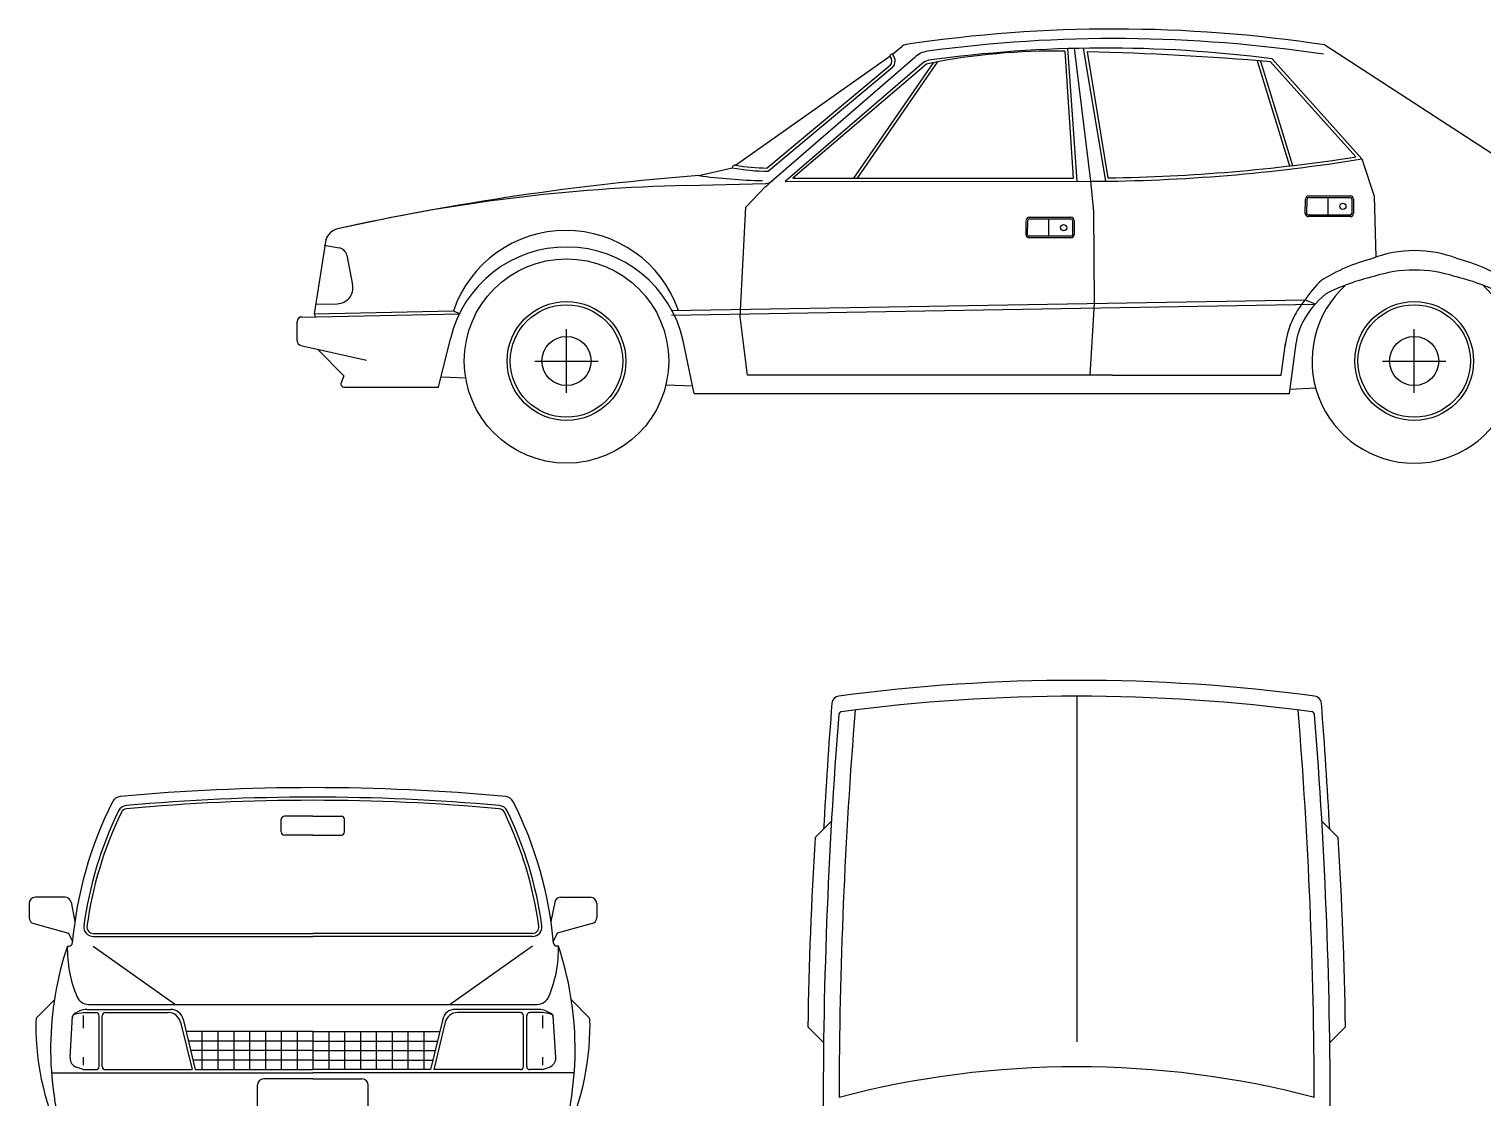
# Model space of a CAD drawing. Extents: x 81.2 to 102.2, y 189 to 198.5.
# Drawn here: x 88.813 to 93.402, y 194.416 to 197.789 of the extents above; entities that cross this region are included whole.
import ezdxf

# ---------------------------------------------------------------- set-up
doc = ezdxf.new("R2010")
doc.units = 0
doc.layers.get('0').update_dxf_attribs({"linetype": 'CONTINUOUS'})

msp = doc.modelspace()

# ---------------------------------------------------------------- linework, layer by layer
for p, q in [((91.5382, 197.7096), (91.568, 197.7337)), ((92.0913, 197.7281), (92.1206, 197.3083)), ((92.1122, 197.7284), (92.1638, 197.3083)), ((92.1406, 197.7286), (92.2104, 197.3088)), ((92.9027, 197.7387), (93.4314, 197.3962)), ((91.0431, 197.3593), (91.5304, 197.7033)), ((91.6088, 197.6993), (91.1486, 197.3)), ((91.6313, 197.6793), (91.1995, 197.308)), ((91.6665, 197.6822), (91.4158, 197.318)), ((91.6795, 197.6843), (91.4275, 197.318)), ((91.5318, 197.7017), (91.5304, 197.7033)), ((91.5393, 197.7084), (91.5382, 197.7096)), ((92.0825, 197.7186), (92.1092, 197.3183)), ((92.1534, 197.7169), (92.2184, 197.3189)), ((92.6895, 197.6888), (92.7912, 197.3567)), ((92.7001, 197.6879), (92.8013, 197.3579)), ((93.0007, 197.3852), (92.7321, 197.6851)), ((93.0199, 197.379), (92.7371, 197.6946)), ((91.5309, 197.6739), (91.143, 197.35)), ((91.5378, 197.6667), (91.1469, 197.34)), ((91.6383, 197.6721), (91.2241, 197.318)), ((93.0199, 197.379), (93.0583, 197.2614)), ((90.927, 197.3265), (91.0328, 197.351)), ((91.2241, 197.318), (92.1092, 197.3183)), ((92.1692, 197.3183), (92.1692, 197.3183)), ((90.8881, 197.295), (91.1389, 197.3015)), ((91.076, 197.2268), (91.1378, 197.2921)), ((91.1995, 197.308), (92.1692, 197.3083)), ((92.1105, 197.3083), (92.1107, 197.3069)), ((92.1638, 197.3083), (92.1734, 197.2133)), ((91.058, 196.8805), (91.076, 197.2268)), ((92.8414, 197.2071), (92.8421, 197.2523)), ((92.8464, 197.207), (92.8471, 197.2522)), ((92.8521, 197.2622), (92.9831, 197.2622)), ((92.8521, 197.2572), (92.9831, 197.2572)), ((92.9123, 197.2572), (92.9123, 197.2019)), ((92.9881, 197.2522), (92.9881, 197.2069)), ((92.9931, 197.2522), (92.9931, 197.2069)), ((93.0583, 197.2614), (93.0641, 197.069)), ((91.9601, 197.1399), (91.9608, 197.1851)), ((91.9651, 197.1398), (91.9658, 197.185)), ((91.9708, 197.195), (92.1018, 197.195)), ((91.9708, 197.19), (92.1018, 197.19)), ((92.031, 197.19), (92.031, 197.1347)), ((92.1068, 197.185), (92.1068, 197.1397)), ((92.1118, 197.185), (92.1118, 197.1397)), ((92.1734, 197.2133), (92.1749, 196.9234)), ((92.9831, 197.2019), (92.8514, 197.2019)), ((92.9831, 197.1969), (92.8514, 197.1969)), ((92.1018, 197.1347), (91.9701, 197.1347)), ((92.1018, 197.1297), (91.9701, 197.1297)), ((89.7503, 197.1238), (89.7128, 196.8906)), ((89.745, 197.1065), (89.7917, 197.0984)), ((89.816, 197.0747), (89.8345, 196.9817)), ((89.7128, 196.8906), (90.1528, 196.8997)), ((89.7219, 196.9207), (89.7863, 196.922)), ((90.1528, 196.8997), (90.1731, 196.8901)), ((90.8404, 196.9007), (92.841, 196.9347)), ((90.8406, 196.8857), (92.8717, 196.9202)), ((92.1749, 196.9234), (92.1614, 196.6961)), ((92.841, 196.9347), (92.8728, 196.9215)), ((89.6597, 196.8045), (89.6597, 196.8655)), ((89.67, 196.8798), (90.1731, 196.8901)), ((89.7128, 196.8906), (89.7155, 196.8857)), ((89.7155, 196.8857), (89.7155, 196.8806)), ((91.0805, 196.6961), (91.058, 196.8805)), ((90.1054, 196.6589), (90.1433, 196.8113)), ((90.5097, 196.6412), (90.5097, 196.8412)), ((90.9129, 196.6387), (90.8776, 196.8045)), ((93.1852, 196.6412), (93.1852, 196.8412)), ((89.6714, 196.7899), (89.8785, 196.7437)), ((89.7248, 196.778), (89.8064, 196.6947)), ((92.7652, 196.6961), (92.7785, 196.7963)), ((92.7911, 196.6387), (92.8121, 196.7963)), ((90.4097, 196.7412), (90.6097, 196.7412)), ((93.0852, 196.7412), (93.2852, 196.7412)), ((89.8064, 196.6947), (89.7984, 196.6723)), ((90.1151, 196.6915), (90.1916, 196.6883)), ((92.2328, 196.6961), (91.0805, 196.6961)), ((92.2328, 196.6961), (92.7652, 196.6961)), ((89.8078, 196.6589), (90.1054, 196.6589)), ((90.8234, 196.6664), (90.9077, 196.663)), ((90.9129, 196.6387), (92.7911, 196.6387)), ((92.7929, 196.6524), (92.874, 196.6569)), ((92.1199, 195.6835), (92.1199, 194.5932)), ((89.6092, 195.255), (89.6092, 195.295)), ((89.7092, 195.305), (89.6192, 195.305)), ((89.7092, 195.305), (89.7992, 195.305)), ((89.8092, 195.255), (89.8092, 195.295)), ((91.348, 195.2907), (91.2945, 195.2371)), ((92.9452, 195.2371), (92.8917, 195.2907)), ((89.7092, 195.245), (89.6192, 195.245)), ((89.7092, 195.245), (89.7992, 195.245)), ((88.8135, 195.0292), (88.8135, 194.9851)), ((88.9262, 195.0492), (88.8335, 195.0492)), ((88.9458, 195.0331), (88.9579, 194.9723)), ((90.4727, 195.0331), (90.4605, 194.9723)), ((90.4923, 195.0492), (90.585, 195.0492)), ((90.605, 195.0292), (90.605, 194.9851)), ((88.8282, 194.9658), (88.9381, 194.9356)), ((88.9381, 194.9356), (88.9504, 194.909)), ((89.0161, 194.9351), (89.7092, 194.9351)), ((89.0161, 194.9251), (89.7092, 194.9251)), ((90.4024, 194.9351), (89.7092, 194.9351)), ((90.4024, 194.9251), (89.7092, 194.9251)), ((90.4803, 194.9356), (90.468, 194.909)), ((90.5903, 194.9658), (90.4803, 194.9356)), ((88.9342, 194.8951), (88.94, 194.8951)), ((89.0161, 194.8951), (89.2754, 194.7109)), ((90.4024, 194.8951), (90.143, 194.7109)), ((90.4842, 194.8951), (90.4784, 194.8951)), ((88.8932, 194.7251), (88.8359, 194.6678)), ((88.9956, 194.6951), (89.2606, 194.6951)), ((89.0013, 194.7109), (90.4172, 194.7109)), ((90.4228, 194.6951), (90.1578, 194.6951)), ((90.5252, 194.7251), (90.5825, 194.6678)), ((88.9428, 194.543), (88.9508, 194.6733)), ((88.9739, 194.6902), (88.9564, 194.6817)), ((88.9589, 194.6806), (88.9842, 194.6851)), ((88.9842, 194.6851), (89.0242, 194.6851)), ((88.9842, 194.6758), (88.9842, 194.6363)), ((89.0342, 194.5151), (89.0342, 194.6751)), ((89.0442, 194.5151), (89.0442, 194.6751)), ((89.0542, 194.6851), (89.2527, 194.6851)), ((89.2916, 194.6545), (89.3278, 194.5051)), ((89.2995, 194.6645), (89.3381, 194.5051)), ((90.1189, 194.6645), (90.0803, 194.5051)), ((90.1268, 194.6545), (90.0906, 194.5051)), ((90.3642, 194.6851), (90.1657, 194.6851)), ((90.3742, 194.5151), (90.3742, 194.6751)), ((90.3842, 194.5151), (90.3842, 194.6751)), ((90.4342, 194.6851), (90.3942, 194.6851)), ((90.4596, 194.6806), (90.4342, 194.6851)), ((90.4342, 194.6758), (90.4342, 194.6363)), ((90.4445, 194.6902), (90.462, 194.6817)), ((90.4756, 194.543), (90.4677, 194.6733)), ((89.7092, 194.6251), (89.309, 194.6251)), ((89.3592, 194.6251), (89.3592, 194.5051)), ((89.4092, 194.6251), (89.4092, 194.5051)), ((89.4592, 194.6251), (89.4592, 194.5051)), ((89.5092, 194.6251), (89.5092, 194.5051)), ((89.5592, 194.6251), (89.5592, 194.5051)), ((89.6092, 194.6251), (89.6092, 194.5051)), ((89.6592, 194.6251), (89.6592, 194.5051)), ((89.7092, 194.6251), (89.7092, 194.5051)), ((89.7092, 194.6251), (90.1094, 194.6251)), ((89.7592, 194.6251), (89.7592, 194.5051)), ((89.8092, 194.6251), (89.8092, 194.5051)), ((89.8592, 194.6251), (89.8592, 194.5051)), ((89.9092, 194.6251), (89.9092, 194.5051)), ((89.9592, 194.6251), (89.9592, 194.5051)), ((90.0092, 194.6251), (90.0092, 194.5051)), ((90.0592, 194.6251), (90.0592, 194.5051)), ((91.3206, 194.5907), (91.2713, 194.64)), ((92.9684, 194.64), (92.9191, 194.5907)), ((89.7092, 194.5951), (89.3163, 194.5951)), ((89.7092, 194.5651), (89.3236, 194.5651)), ((89.7092, 194.5951), (90.1021, 194.5951)), ((89.7092, 194.5651), (90.0949, 194.5651)), ((88.9842, 194.5051), (88.9626, 194.5129)), ((88.9842, 194.5443), (88.9842, 194.5195)), ((89.7092, 194.5351), (89.3308, 194.5351)), ((89.7092, 194.5351), (90.0876, 194.5351)), ((90.4342, 194.5443), (90.4342, 194.5195)), ((90.4342, 194.5051), (90.4559, 194.5129)), ((88.8842, 194.4951), (89.7092, 194.4951)), ((88.9842, 194.5051), (89.0242, 194.5051)), ((89.0542, 194.5051), (89.3278, 194.5051)), ((89.3381, 194.5051), (89.7092, 194.5051)), ((89.7092, 194.4756), (89.5542, 194.4756)), ((90.0803, 194.5051), (89.7092, 194.5051)), ((90.5342, 194.4951), (89.7092, 194.4951)), ((89.7092, 194.4756), (89.8642, 194.4756)), ((90.3642, 194.5051), (90.0906, 194.5051)), ((90.4342, 194.5051), (90.3942, 194.5051)), ((89.5342, 194.3456), (89.5342, 194.4556)), ((89.8842, 194.3456), (89.8842, 194.4556))]:
    msp.add_line(p, q)
for centre, radius in [((92.96, 197.2291), 0.00974), ((92.0787, 197.1619), 0.00974), ((90.5097, 196.7412), 0.3225), ((90.5097, 196.7412), 0.1875), ((90.5097, 196.7412), 0.1775), ((93.1852, 196.7412), 0.1875), ((93.1852, 196.7412), 0.1775), ((90.5097, 196.7412), 0.0775), ((93.1852, 196.7412), 0.0775)]:
    msp.add_circle(centre, radius)
for centre, radius, start, end in [((92.2381, 193.3462), 4.4425, 81.3957, 98.4925), ((91.5868, 197.7104), 0.03, 99.2431, 128.958), ((92.2403, 193.3751), 4.3836, 81.3635, 97.753), ((92.2112, 193.6597), 4.069, 82.5749, 97.8788), ((91.5372, 197.7028), 0.00683, 81.8105, 176.1055), ((91.517, 197.6883), 0.02, 313.9472, 42.0132), ((91.517, 197.6883), 0.03, 313.9472, 42.0132), ((91.6577, 197.6492), 0.07, 97.2213, 134.3021), ((91.6592, 197.6507), 0.04, 98.2724, 134.3021), ((91.6592, 197.6507), 0.03, 98.2724, 134.3021), ((92.0452, 195.7261), 1.9929, 88.9262, 101.2934), ((91.9567, 188.8464), 8.8727, 84.98628, 88.7299), ((91.0414, 197.3509), 0.00855, 78.0957, 179.8203), ((91.1546, 198.0185), 0.6686, 260.3992, 269.0005), ((92.148, 202.7161), 5.4078, 270.2248, 279.2788), ((92.1323, 202.9845), 5.6662, 270.8709, 278.8152), ((91.5542, 189.1412), 8.2092, 94.38192, 102.43504), ((91.1702, 199.1091), 1.7991, 262.2307, 268.6544), ((91.1546, 198.0185), 0.6786, 259.6579, 269.3509), ((91.1378, 197.3315), 0.03, 272.1179, 314.3021), ((92.1507, 200.6069), 3.2886, 270.3215, 270.322), ((91.013, 191.7982), 5.4982, 91.3019, 102.8896), ((91.1136, 197.3358), 0.05, 298.9048, 314.3021), ((92.8521, 197.2522), 0.01, 90, 179.1453), ((92.8521, 197.2522), 0.005, 90, 179.1453), ((92.9831, 197.2522), 0.01, 0, 90), ((92.9831, 197.2522), 0.005, 0, 90), ((91.9708, 197.185), 0.01, 90, 179.1453), ((91.9708, 197.185), 0.005, 90, 179.1453), ((92.1018, 197.185), 0.01, 0, 90), ((92.1018, 197.185), 0.005, 0, 90), ((92.8514, 197.2069), 0.01, 179.1453, 270), ((92.8514, 197.2069), 0.005, 179.1453, 270), ((92.9831, 197.2069), 0.005, 270, 0), ((92.9831, 197.2069), 0.01, 270, 0), ((89.7981, 197.1092), 0.05, 103.4706, 163.078), ((90.508, 196.7777), 0.3755, 19.1784, 161.043), ((91.9701, 197.1397), 0.01, 179.1453, 270), ((91.9701, 197.1397), 0.005, 179.1453, 270), ((92.1018, 197.1397), 0.01, 270, 0), ((92.1018, 197.1397), 0.005, 270, 0), ((89.7866, 197.0689), 0.03, 11.2169, 80.2115), ((90.5097, 196.7245), 0.3765, 12.2671, 166.6685), ((93.1863, 196.7188), 0.3709, 90, 111.0502), ((93.1863, 196.7188), 0.3709, 68.9498, 90), ((93.2138, 196.4698), 0.6165, 105.1118, 121.4352), ((93.1588, 196.4698), 0.6165, 58.5648, 74.8882), ((93.1123, 196.759), 0.3232, 132.8969, 147.0679), ((93.1982, 196.3855), 0.638, 102.7151, 117.3205), ((93.1852, 196.6228), 0.4056, 90, 108.312), ((93.1852, 196.6228), 0.4056, 71.688, 90), ((93.1722, 196.3855), 0.638, 62.6795, 77.2849), ((89.7854, 196.9719), 0.05, 271.0684, 11.2169), ((93.0753, 196.7397), 0.2721, 128.6243, 152.5966), ((93.1852, 196.7412), 0.3225, 131.918, 48.082), ((93.0524, 196.756), 0.2768, 139.7803, 173.211), ((89.6747, 196.8655), 0.015, 90, 180), ((93.0194, 196.7687), 0.2092, 152.5966, 172.4185), ((89.6747, 196.8045), 0.015, 180, 257.446), ((89.8078, 196.6689), 0.01, 160.3368, 270), ((92.1199, 190.0335), 5.7, 82.4289, 97.5711), ((109.2656, 194.2884), 17.9709, 175.61861, 176.88851), ((91.3721, 195.6591), 0.025, 97.5711, 174.8374), ((92.1199, 190.0335), 5.65, 82.4531, 97.5469), ((92.8676, 195.6591), 0.025, 5.1626, 82.4289), ((74.9741, 194.2884), 17.9709, 3.11149, 4.38139), ((106.9601, 194.3828), 15.6404, 175.44272, 180.25209), ((91.3791, 195.6247), 0.01, 97.5469, 174.9865), ((107.1779, 194.3722), 15.8082, 175.39953, 179.83575), ((77.0618, 194.3722), 15.8082, 0.16425, 4.60047), ((92.8606, 195.6247), 0.01, 5.0135, 82.4531), ((77.2796, 194.3828), 15.6404, 359.74791, 4.55728), ((89.7092, 188.8102), 6.5847, 84.69716, 95.30284), ((90.1796, 194.7961), 1.2344, 153.3242, 174.9735), ((89.1034, 195.3368), 0.03, 95.3028, 153.3242), ((89.1229, 195.3084), 0.03, 95.1557, 154.1335), ((89.7092, 188.8102), 6.5547, 84.84434, 95.15566), ((89.7092, 188.8102), 6.5447, 84.84434, 95.15566), ((90.2955, 195.3084), 0.03, 25.8665, 84.8443), ((90.315, 195.3368), 0.03, 26.6758, 84.6972), ((89.2388, 194.7961), 1.2344, 5.0265, 26.6758), ((90.1796, 194.7961), 1.2044, 154.1335, 172.2174), ((90.1796, 194.7961), 1.1944, 154.1335, 172.2174), ((89.1229, 195.3084), 0.02, 95.1557, 154.1335), ((89.6192, 195.295), 0.01, 90, 180), ((89.7992, 195.295), 0.01, 0, 90), ((90.2955, 195.3084), 0.02, 25.8665, 84.8443), ((89.2388, 194.7961), 1.1944, 7.7826, 25.8665), ((89.2388, 194.7961), 1.2044, 7.7826, 25.8665), ((89.6192, 195.255), 0.01, 180, 270), ((89.7992, 195.255), 0.01, 270, 0), ((104.2445, 194.4357), 12.9748, 176.4587, 179.09787), ((79.9952, 194.4357), 12.9748, 0.90213, 3.5413), ((88.8335, 195.0292), 0.02, 90, 180), ((88.9262, 195.0292), 0.02, 11.2915, 90), ((90.4923, 195.0292), 0.02, 90, 168.7085), ((90.585, 195.0292), 0.02, 0, 90), ((88.8335, 194.9851), 0.02, 180, 254.6167), ((90.585, 194.9851), 0.02, 285.3833, 0), ((89.0161, 194.9551), 0.03, 172.2174, 270), ((89.0161, 194.9551), 0.02, 172.2174, 270), ((90.4024, 194.9551), 0.03, 270, 7.7826), ((90.4024, 194.9551), 0.02, 270, 7.7826), ((89.9092, 194.5701), 1.0277, 161.5651, 197.1976), ((89.3197, 194.8852), 0.3856, 178.5317, 202.8811), ((88.94, 194.9051), 0.01, 270, 354.9735), ((90.0987, 194.8852), 0.3856, 337.1189, 1.4683), ((90.4784, 194.9051), 0.01, 185.0265, 270), ((89.5092, 194.5701), 1.0277, 342.8024, 18.4349), ((89.0013, 194.7509), 0.04, 202.8811, 270), ((88.9956, 194.6451), 0.05, 90, 115.6872), ((89.2606, 194.6551), 0.04, 13.611, 90), ((90.1578, 194.6551), 0.04, 90, 166.389), ((90.4172, 194.7509), 0.04, 270, 337.1189), ((90.4228, 194.6451), 0.05, 64.3128, 90), ((89.9092, 194.5701), 1.0777, 174.7999, 175.7267), ((89.7074, 194.6503), 0.873, 179.9938, 206.4303), ((88.9606, 194.6707), 0.01, 100.1378, 176.5135), ((88.9608, 194.6727), 0.01, 115.6872, 176.5135), ((89.0242, 194.6751), 0.01, 0, 90), ((89.0542, 194.6751), 0.01, 90, 180), ((89.2527, 194.6451), 0.04, 13.611, 90), ((90.1657, 194.6451), 0.04, 90, 166.389), ((90.3642, 194.6751), 0.01, 0, 90), ((90.3942, 194.6751), 0.01, 90, 180), ((90.4578, 194.6707), 0.01, 3.4865, 79.8622), ((90.4577, 194.6727), 0.01, 3.4865, 64.3128), ((89.711, 194.6503), 0.873, 333.5697, 0.0062), ((89.5092, 194.5701), 1.0777, 4.2733, 5.2001), ((88.9728, 194.5411), 0.03, 176.5135, 250.1361), ((89.0242, 194.5151), 0.01, 270, 0), ((89.0542, 194.5151), 0.01, 180, 270), ((90.3642, 194.5151), 0.01, 270, 0), ((90.3942, 194.5151), 0.01, 180, 270), ((90.4457, 194.5411), 0.03, 289.8639, 3.4865), ((92.1199, 191.5515), 2.9625, 75.3334, 104.6666), ((89.5542, 194.4556), 0.02, 90, 180), ((89.8642, 194.4556), 0.02, 0, 90)]:
    msp.add_arc(centre, radius, start, end)

doc.saveas('drawing.dxf')
